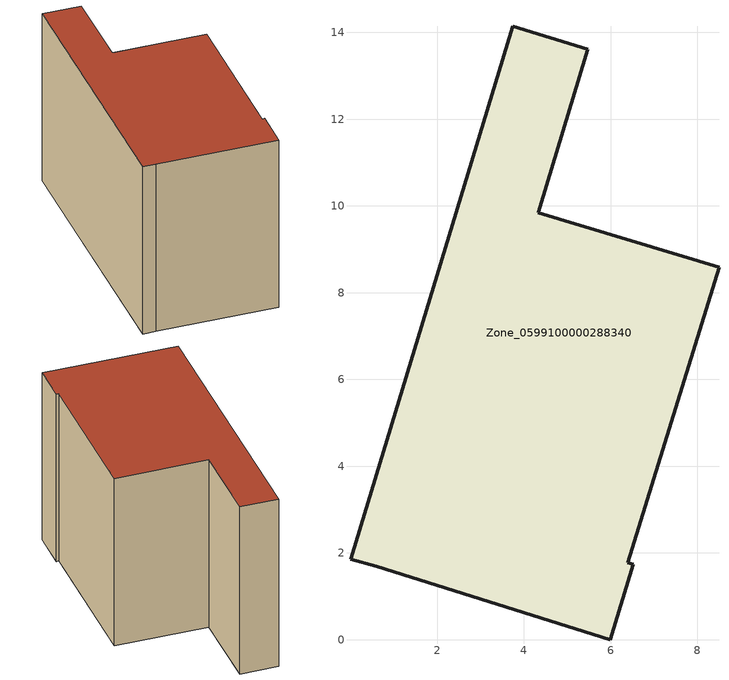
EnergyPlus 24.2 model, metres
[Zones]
Zone_0599100000288340
 floor ground (C_G): 0.59,1.69 0.01,1.86 3.75,14.14 5.47,13.61 4.33,9.84 8.5,8.58 6.4,1.77 6.52,1.74 5.99,0 z0
 wall outside (C_F): 5.99,0 6.52,1.74 6.4,1.77 8.5,8.58 4.33,9.84 5.47,13.61 3.75,14.14 0.01,1.86 0.59,1.69 5.99,0 z0:8.68
 roof outside (C_R): 0.01,1.86 0.59,1.69 5.99,0 6.52,1.74 6.4,1.77 8.5,8.58 4.33,9.84 5.47,13.61 3.75,14.14 z8.68
[BUILDING]
Pand.0599100000288340: North Axis=0; Terrain=City; Loads Convergence Tolerance Value=0.04; Temperature Convergence Tolerance Value=0.4; Solar Distribution=FullExterior; Maximum Number of Warmup Days=25; Minimum Number of Warmup Days=1
[Site:Location]
Rotterdam.The.Hague.AP_ZH_NLD Design_Conditions: Latitude=51.96; Longitude=4.45; Time Zone=1; Elevation=-4.5
[SITE:GROUNDTEMPERATURE:BUILDINGSURFACE]
18, 18, 18, 18, 18, 18, 18, 18, 18, 18, 18, 18
[MATERIAL] Thermal Absorptance=0.9; Solar Absorptance=0.7; Visible Absorptance=0.7
Name | Roughness | Thickness | Conductivity | Density | Specific Heat
G.TI.1975-1991 | MediumSmooth | 0.15 | 0.288461 | 540 | 1210
F.TI.1975-1991 | Rough | 0.3 | 0.230769 | 1920 | 840
R.TI.1975-1991 | MediumRough | 0.2 | 0.153846 | 1500 | 1000
[CONSTRUCTION]
C_G: G.TI.1975-1991
C_F: F.TI.1975-1991
C_R: R.TI.1975-1991
[ZONE]
Zone_0599100000288340: Type=1; Multiplier=1; Ceiling Height=Autocalculate; Volume=Autocalculate; Floor Area=autocalculate; Part of Total Floor Area=Yes
[ZONEINFILTRATION:DESIGNFLOWRATE]
Infil_Zone_0599100000288340: Zone or ZoneList or Space or SpaceList=Zone_0599100000288340; Schedule=AlwaysOn; Design Flow Rate Calculation Method=Flow/Area; Flow Rate per Floor Area=0.003; Constant Term Coefficient=1; Temperature Term Coefficient=0; Velocity Term Coefficient=0; Velocity Squared Term Coefficient=0
[HVACTEMPLATE:ZONE:IDEALLOADSAIRSYSTEM]
Zone_0599100000288340: Maximum Heating Supply Air Temperature=50; Minimum Cooling Supply Air Temperature=13; Maximum Heating Supply Air Humidity Ratio=0.0156; Minimum Cooling Supply Air Humidity Ratio=0.0077; Heating Limit=NoLimit; Cooling Limit=NoLimit; Dehumidification Control Type=ConstantSensibleHeatRatio; Cooling Sensible Heat Ratio=0.7; Dehumidification Setpoint=60; Humidification Control Type=None; Humidification Setpoint=30; Outdoor Air Method=None; Outdoor Air Flow Rate per Person=0.00944; Outdoor Air Flow Rate per Zone Floor Area=0; Outdoor Air Flow Rate per Zone=0; Demand Controlled Ventilation Type=None; Outdoor Air Economizer Type=NoEconomizer; Heat Recovery Type=None; Sensible Heat Recovery Effectiveness=0.7; Latent Heat Recovery Effectiveness=0.65
[ZONECONTROL:THERMOSTAT]
ThermostatControl_Zone_0599100000288340: Zone or ZoneList=Zone_0599100000288340; Control Type Schedule=DualSetpointControlType; Control 1=Thermostat_Zone_0599100000288340; Temperature Difference Between Cutout And Setpoint=0
[THERMOSTATSETPOINT:DUALSETPOINT]
Thermostat_Zone_0599100000288340: Heating Setpoint Temperature Schedule=HeatingSetpoint_Zone_0599100000288340; Cooling Setpoint Temperature Schedule=CoolingSetpoint_Zone_0599100000288340
[SCHEDULE:COMPACT]
HeatingSetpoint_Zone_0599100000288340: Through: 12/31, For: AllDays, Until: 24:00, 21
CoolingSetpoint_Zone_0599100000288340: Through: 12/31, For: AllDays, Until: 24:00, 24
DualSetpointControlType: Through: 12/31, For: AllDays, Until: 24:00, 4
AlwaysOn: Through: 12/31, For: AllDays, Until: 24:00, 1
